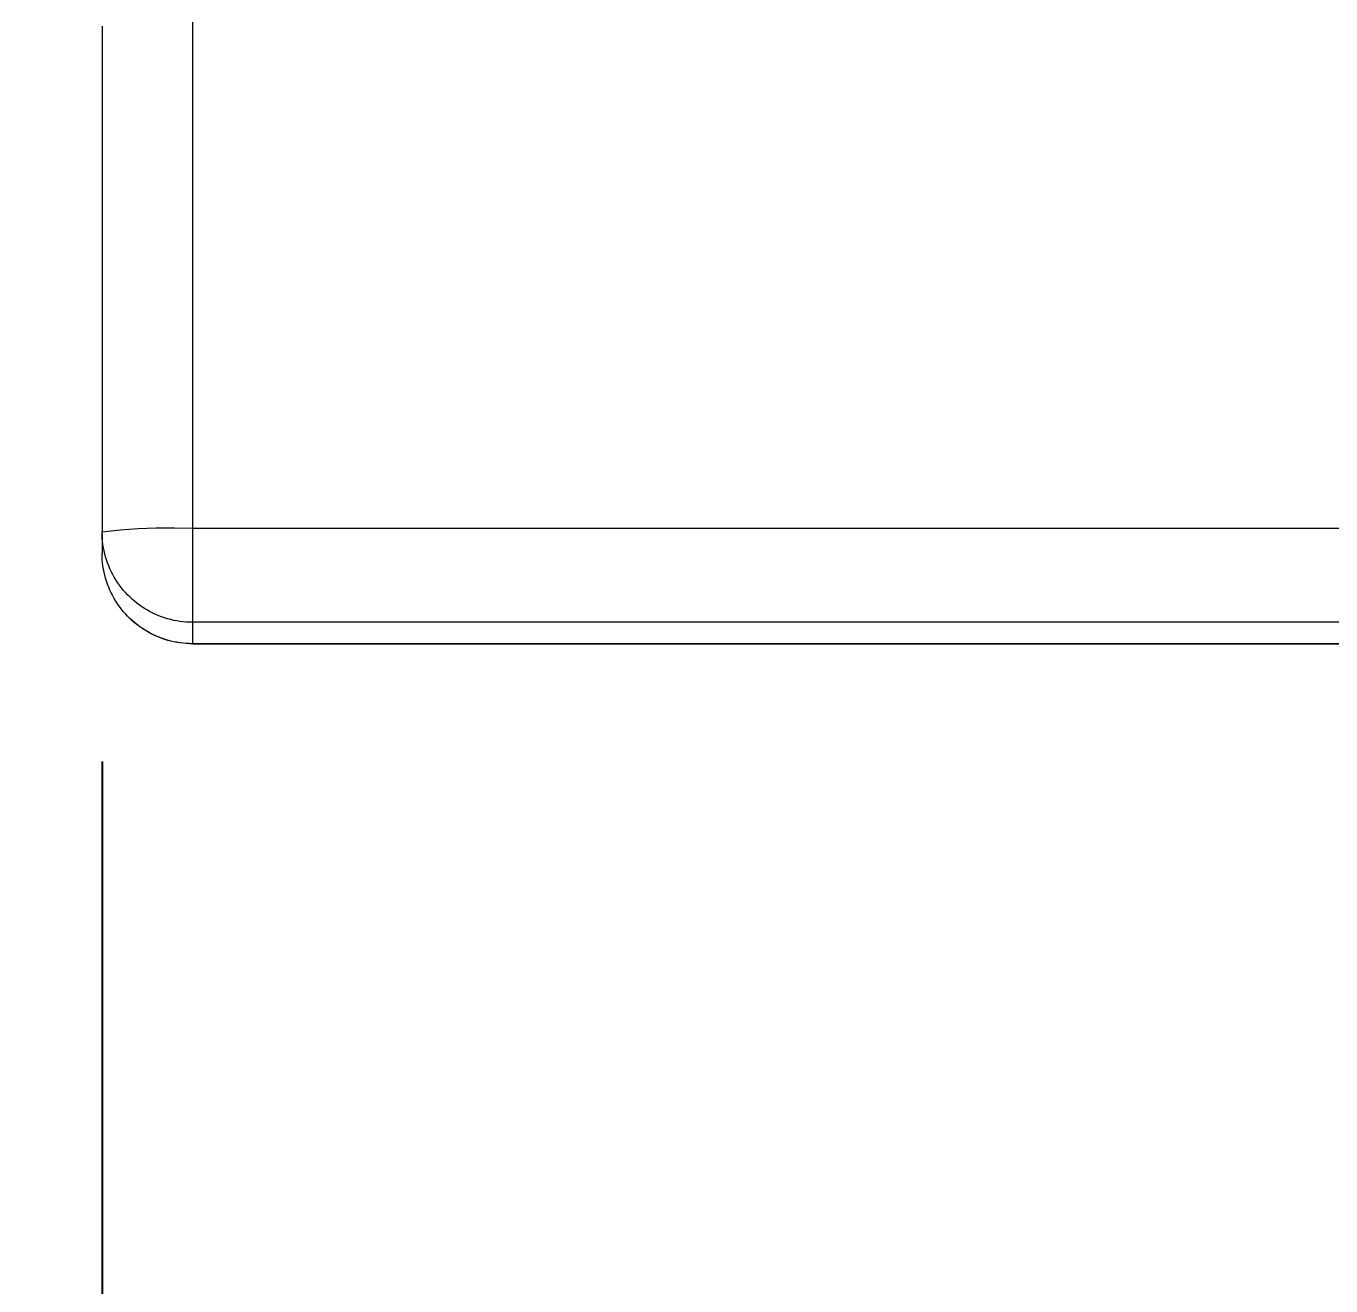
# Model space of a CAD drawing. Header units: inches. Extents: x -16 to 183, y -17 to 123.
# Drawn here: x -7.849 to -5.01, y 34.658 to 37.401 of the extents above; entities that cross this region are included whole.
import ezdxf

# ---------------------------------------------------------------- set-up
doc = ezdxf.new("R2010")
doc.units = ezdxf.units.IN
doc.layers.add('ZANO_R', color=7, linetype='Continuous', lineweight=0)
doc.layers.add('ZANO_W', color=1, linetype='Continuous', lineweight=0)
doc.styles.get("Standard").update_dxf_attribs({"font": 'arial.ttf'})
doc.dimstyles.new('amerykanie', dxfattribs={"dimtxt": 50, "dimasz": 50, "dimexe": 0.5, "dimexo": 0.5, "dimgap": 1, "dimtad": 1, "dimdec": 0, "dimzin": 0, "dimlunit": 5, "dimtxsty": 'Standard', "dimcen": 0.09, "dimclrd": 1, "dimclre": 1, "dimclrt": 1, "dimazin": 0, "dimtfac": 1, "dimtdec": 0, "dimtmove": 0, "dimatfit": 3, "dimfxl": 1, "dimtzin": 0, "dimarcsym": 1})

# ---------------------------------------------------------------- blocks, each defined once
blk = doc.blocks.new('*D363')
at = {"layer": 'ZANO_W', "color": 1, "lineweight": -2}
for p, q in [((-7.6836, 35.7997), (-7.6836, 32.7716)), ((63.1825, 35.7995), (63.1825, 32.7716)), ((-6.6836, 33.2716), (62.1825, 33.2716))]:
    blk.add_line(p, q, dxfattribs=at)
at = {"layer": 'ZANO_W', "color": 1}
for points in [[(-6.6836, 33.4382), (-6.6836, 33.1049), (-7.6836, 33.2716)], [(62.1825, 33.1049), (62.1825, 33.4382), (63.1825, 33.2716)]]:
    blk.add_solid(points, dxfattribs=at)
at = {"layer": 'ZANO_W', "color": 1, "insert": (27.7494, 34.6118), "char_height": 1.625, "attachment_point": 5}
blk.add_mtext('70 7/8', dxfattribs=at)
blk = doc.blocks.new('*D364')
at = {"layer": 'ZANO_W', "color": 1, "lineweight": -2}
for p, q in [((-7.9868, 87.528), (-12.7753, 87.528)), ((-12.2753, 86.528), (-12.2753, 37.0563)), ((-7.9868, 36.0563), (-12.7753, 36.0563))]:
    blk.add_line(p, q, dxfattribs=at)
at = {"layer": 'ZANO_W', "color": 1}
for points in [[(-12.1087, 86.528), (-12.442, 86.528), (-12.2753, 87.528)], [(-12.442, 37.0563), (-12.1087, 37.0563), (-12.2753, 36.0563)]]:
    blk.add_solid(points, dxfattribs=at)
at = {"layer": 'ZANO_W', "color": 1, "insert": (-13.6155, 61.7922), "char_height": 1.625, "attachment_point": 5, "rotation": 90}
blk.add_mtext('51 1/2', dxfattribs=at)

msp = doc.modelspace()

# ---------------------------------------------------------------- linework, layer by layer
at = {"layer": 'ZANO_R'}
for p, q in [((-7.68361, 37.4009), (-7.68361, 37.35435)), ((-7.48676, 37.40921), (-7.48676, 36.30783)), ((-7.68361, 37.35435), (-7.68361, 36.62617)), ((-7.68361, 37.06104), (-7.68361, 36.91936)), ((-7.68361, 36.76786), (-7.68361, 36.479)), ((-7.68361, 36.479), (-7.68361, 36.47467)), ((-7.68361, 36.47467), (-7.68361, 36.2997)), ((-7.68361, 36.29952), (-7.64439, 36.30383)), ((-7.68348, 36.29265), (-7.68361, 36.29952)), ((-7.68361, 36.29515), (-7.68361, 36.25297)), ((-7.68312, 36.28579), (-7.68348, 36.29265)), ((-7.64439, 36.30383), (-7.60506, 36.30682)), ((-7.60506, 36.30682), (-7.56564, 36.30848)), ((-7.56564, 36.30848), (-7.52619, 36.30882)), ((-7.52619, 36.30882), (-7.48676, 36.30783)), ((-7.48676, 36.30783), (62.98564, 36.30783)), ((-7.48676, 36.30783), (-7.48676, 36.10284)), ((-7.68252, 36.27895), (-7.68312, 36.28579)), ((-7.68168, 36.27214), (-7.68252, 36.27895)), ((-7.6806, 36.26535), (-7.68168, 36.27214)), ((-7.67929, 36.25861), (-7.6806, 36.26535)), ((-7.68348, 36.2461), (-7.68361, 36.25297)), ((-7.68312, 36.23924), (-7.68348, 36.2461)), ((-7.68252, 36.2324), (-7.68312, 36.23924)), ((-7.68168, 36.22559), (-7.68252, 36.2324)), ((-7.67774, 36.25192), (-7.67929, 36.25861)), ((-7.67596, 36.24529), (-7.67774, 36.25192)), ((-7.67395, 36.23872), (-7.67596, 36.24529)), ((-7.67171, 36.23223), (-7.67395, 36.23872)), ((-7.66925, 36.22582), (-7.67171, 36.23223)), ((-7.6806, 36.2188), (-7.68168, 36.22559)), ((-7.67929, 36.21206), (-7.6806, 36.2188)), ((-7.67774, 36.20537), (-7.67929, 36.21206)), ((-7.67596, 36.19874), (-7.67774, 36.20537)), ((-7.66656, 36.2195), (-7.66925, 36.22582)), ((-7.66365, 36.21327), (-7.66656, 36.2195)), ((-7.66053, 36.20715), (-7.66365, 36.21327)), ((-7.6572, 36.20115), (-7.66053, 36.20715)), ((-7.67395, 36.19217), (-7.67596, 36.19874)), ((-7.67171, 36.18568), (-7.67395, 36.19217)), ((-7.66925, 36.17927), (-7.67171, 36.18568)), ((-7.66656, 36.17295), (-7.66925, 36.17927)), ((-7.65366, 36.19526), (-7.6572, 36.20115)), ((-7.64992, 36.18951), (-7.65366, 36.19526)), ((-7.64598, 36.18388), (-7.64992, 36.18951)), ((-7.64184, 36.1784), (-7.64598, 36.18388)), ((-7.63752, 36.17306), (-7.64184, 36.1784)), ((-7.66365, 36.16672), (-7.66656, 36.17295)), ((-7.66053, 36.16061), (-7.66365, 36.16672)), ((-7.6572, 36.1546), (-7.66053, 36.16061)), ((-7.65366, 36.14871), (-7.6572, 36.1546)), ((-7.64992, 36.14296), (-7.65366, 36.14871)), ((-7.63301, 36.16788), (-7.63752, 36.17306)), ((-7.62832, 36.16286), (-7.63301, 36.16788)), ((-7.62346, 36.15801), (-7.62832, 36.16286)), ((-7.61844, 36.15333), (-7.62346, 36.15801)), ((-7.61325, 36.14882), (-7.61844, 36.15333)), ((-7.60791, 36.1445), (-7.61325, 36.14882)), ((-7.64598, 36.13733), (-7.64992, 36.14296)), ((-7.64184, 36.13185), (-7.64598, 36.13733)), ((-7.63752, 36.12651), (-7.64184, 36.13185)), ((-7.63301, 36.12133), (-7.63752, 36.12651)), ((-7.62832, 36.11631), (-7.63301, 36.12133)), ((-7.60243, 36.14037), (-7.60791, 36.1445)), ((-7.5968, 36.13643), (-7.60243, 36.14037)), ((-7.59104, 36.1327), (-7.5968, 36.13643)), ((-7.58515, 36.12916), (-7.59104, 36.1327)), ((-7.57914, 36.12583), (-7.58515, 36.12916)), ((-7.57302, 36.12272), (-7.57914, 36.12583)), ((-7.56679, 36.11982), (-7.57302, 36.12272)), ((-7.56047, 36.11714), (-7.56679, 36.11982)), ((-7.55406, 36.11468), (-7.56047, 36.11714)), ((-7.62346, 36.11146), (-7.62832, 36.11631)), ((-7.61844, 36.10678), (-7.62346, 36.11146)), ((-7.61736, 36.10568), (-7.62236, 36.11028)), ((-7.61325, 36.10227), (-7.61844, 36.10678)), ((-7.61219, 36.10126), (-7.61736, 36.10568)), ((-7.60791, 36.09795), (-7.61325, 36.10227)), ((-7.60688, 36.09702), (-7.61219, 36.10126)), ((-7.60243, 36.09382), (-7.60791, 36.09795)), ((-7.60142, 36.09296), (-7.60688, 36.09702)), ((-7.5968, 36.08988), (-7.60243, 36.09382)), ((-7.59582, 36.0891), (-7.60142, 36.09296)), ((-7.59104, 36.08615), (-7.5968, 36.08988)), ((-7.5901, 36.08543), (-7.59582, 36.0891)), ((-7.54756, 36.11245), (-7.55406, 36.11468)), ((-7.541, 36.11044), (-7.54756, 36.11245)), ((-7.53436, 36.10867), (-7.541, 36.11044)), ((-7.52767, 36.10713), (-7.53436, 36.10867)), ((-7.52093, 36.10582), (-7.52767, 36.10713)), ((-7.51414, 36.10475), (-7.52093, 36.10582)), ((-7.50732, 36.10391), (-7.51414, 36.10475)), ((-7.50048, 36.10332), (-7.50732, 36.10391)), ((-7.49362, 36.10296), (-7.50048, 36.10332)), ((-7.48676, 36.10284), (-7.49362, 36.10296)), ((62.98564, 36.10284), (-7.48676, 36.10284)), ((-7.48676, 36.10284), (-7.48676, 36.05629)), ((-7.58515, 36.08261), (-7.59104, 36.08615)), ((-7.58425, 36.08196), (-7.5901, 36.08543)), ((-7.57914, 36.07928), (-7.58515, 36.08261)), ((-7.57829, 36.07869), (-7.58425, 36.08196)), ((-7.57302, 36.07617), (-7.57914, 36.07928)), ((-7.57221, 36.07564), (-7.57829, 36.07869)), ((-7.56679, 36.07327), (-7.57302, 36.07617)), ((-7.56604, 36.07279), (-7.57221, 36.07564)), ((-7.56047, 36.07059), (-7.56679, 36.07327)), ((-7.55977, 36.07016), (-7.56604, 36.07279)), ((-7.55406, 36.06813), (-7.56047, 36.07059)), ((-7.55341, 36.06775), (-7.55977, 36.07016)), ((-7.54756, 36.0659), (-7.55406, 36.06813)), ((-7.54697, 36.06556), (-7.55341, 36.06775)), ((-7.541, 36.06389), (-7.54756, 36.0659)), ((-7.54047, 36.06359), (-7.54697, 36.06556)), ((-7.53436, 36.06212), (-7.541, 36.06389)), ((-7.53389, 36.06185), (-7.54047, 36.06359)), ((-7.52767, 36.06058), (-7.53436, 36.06212)), ((-7.52726, 36.06033), (-7.53389, 36.06185)), ((-7.52093, 36.05927), (-7.52767, 36.06058)), ((-7.52059, 36.05905), (-7.52726, 36.06033)), ((-7.51414, 36.0582), (-7.52093, 36.05927)), ((-7.51387, 36.058), (-7.52059, 36.05905)), ((-7.50732, 36.05736), (-7.51414, 36.0582)), ((-7.50712, 36.05717), (-7.51387, 36.058)), ((-7.50048, 36.05677), (-7.50732, 36.05736)), ((-7.50035, 36.05659), (-7.50712, 36.05717)), ((-7.49362, 36.05641), (-7.50048, 36.05677)), ((-7.49356, 36.05624), (-7.50035, 36.05659)), ((-7.48676, 36.05629), (-7.49362, 36.05641)), ((-7.48676, 36.05612), (-7.49356, 36.05624)), ((-7.48676, 36.05629), (62.98564, 36.05629)), ((-7.48676, 36.05629), (-7.48676, 36.05616)), ((62.98564, 36.05612), (-7.48676, 36.05612))]:
    msp.add_line(p, q, dxfattribs=at)

# ---------------------------------------------------------------- dimensions: what is measured, and where the dimension line sits
at = {"layer": 'ZANO_W'}
dim = msp.add_linear_dim(base=(-12.27533, 36.05629), p1=(-7.48676, 87.52801), p2=(-7.48676, 36.05629), angle=90, dimstyle='amerykanie', override={"dimtxt": 1.625, "dimasz": 1, "dimgap": 0.5, "dimdec": 4, "dimaunit": 1, "dimadec": 1, "dimtdec": 4, "dimtmove": 1, "dimfrac": 2}, dxfattribs=at)
dim.commit()
dim.dimension.update_dxf_attribs({"geometry": '*D364', "text_midpoint": (-13.61554, 61.79215)})
dim = msp.add_linear_dim(base=(63.18249, 33.27156), p1=(-7.68361, 36.2997), p2=(63.18249, 36.29952), dimstyle='amerykanie', override={"dimtxt": 1.625, "dimasz": 1, "dimgap": 0.5, "dimdec": 4, "dimaunit": 1, "dimadec": 1, "dimtdec": 4, "dimtmove": 1, "dimfrac": 2}, dxfattribs=at)
dim.commit()
dim.dimension.update_dxf_attribs({"geometry": '*D363', "text_midpoint": (27.74944, 34.61177)})

doc.saveas('drawing.dxf')
